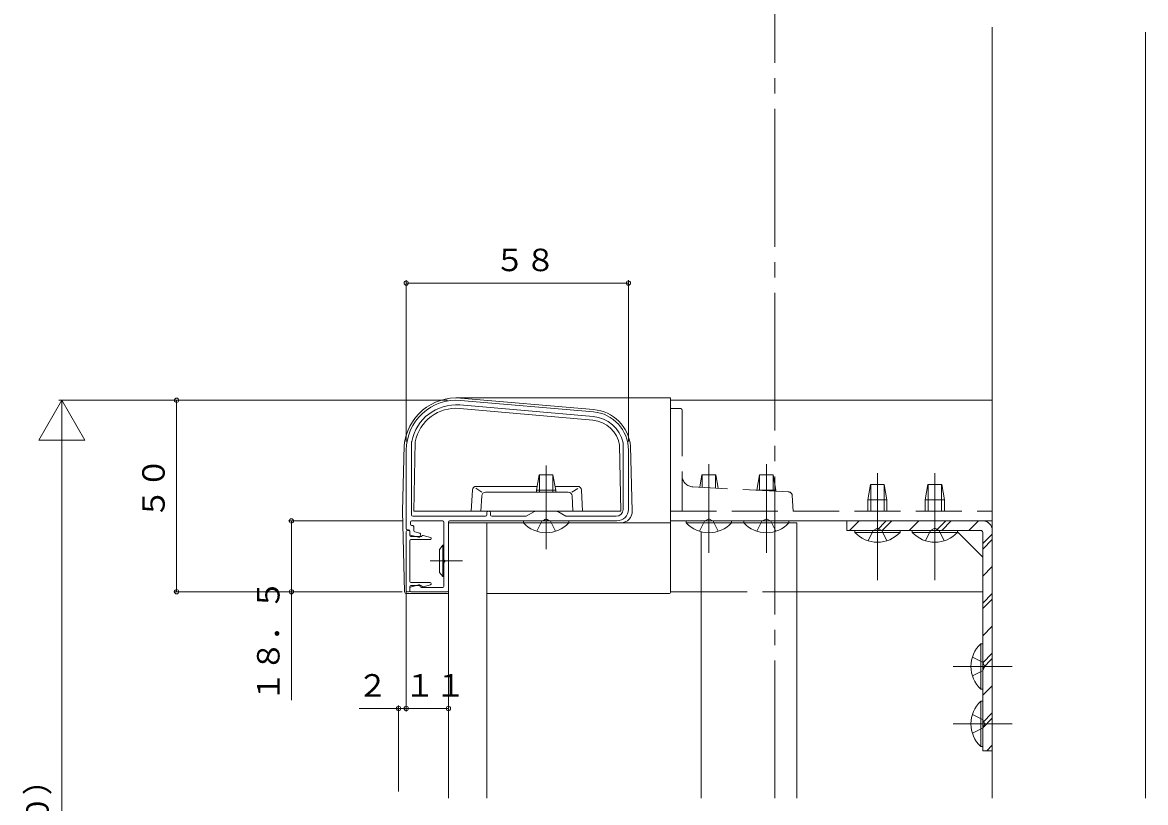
# Model space of a CAD drawing. Units: millimetres, scale not verified. Extents: x -1682 to -296, y -1188 to 1054.
# Drawn here: x -961.4 to -668.1, y 216.6 to 420.3 of the extents above; entities that cross this region are included whole.
import ezdxf
from ezdxf.enums import TextEntityAlignment as Align

# ---------------------------------------------------------------- set-up
doc = ezdxf.new("R2010")
doc.units = ezdxf.units.MM
doc.header["$LTSCALE"] = 4
doc.linetypes.add('CHAIN2', pattern=[12, 9, -1, 1, -1])
doc.linetypes.add('DASHED3', pattern=[4, 3, -1])
for name, color, linetype, lineweight in [('0-3_YKK_11', 7, 'Continuous', 9), ('0-4_YKK_12', 2, 'Continuous', 9), ('0-6_YKK_13', 4, 'Continuous', 9), ('0-7_YKK_D', 6, 'Continuous', 9)]:
    doc.layers.add(name, color=color, linetype=linetype, lineweight=lineweight)
doc.styles.add('ＭＳ ゴシック', font='')
doc.styles.get('ＭＳ ゴシック').set_extended_font_data('MS Gothic')

msp = doc.modelspace()

# ---------------------------------------------------------------- linework, layer by layer
at = {"layer": '0-3_YKK_11'}
for p, q in [((-812.387, 317.392), (-847.13, 320.381)), ((-847.027, 321.577), (-812.284, 318.588)), ((-861.142, 308.625), (-861.142, 288.124)), ((-859.742, 291.624), (-859.742, 310.76)), ((-804.542, 293.124), (-804.542, 310.457)), ((-803.142, 293.124), (-803.142, 308.625)), ((-840.442, 291.324), (-859.442, 291.324)), ((-840.142, 291.624), (-840.142, 292.124)), ((-839.141, 292.124), (-839.141, 291.624)), ((-829.974, 291.324), (-838.842, 291.324)), ((-827.711, 292.584), (-829.824, 291.365)), ((-827.561, 292.625), (-821.722, 292.625)), ((-821.572, 292.584), (-819.46, 291.365)), ((-806.342, 291.324), (-819.309, 291.324)), ((-860.842, 287.824), (-860.542, 287.824)), ((-860.542, 287.625), (-860.842, 287.625)), ((-860.242, 287.524), (-860.242, 286.687)), ((-860.042, 289.824), (-860.042, 289.224)), ((-851.642, 290.125), (-859.742, 290.125)), ((-859.742, 288.924), (-859.642, 288.924)), ((-859.142, 288.424), (-859.142, 287.531)), ((-851.342, 289.824), (-851.342, 280.083)), ((-850.142, 289.824), (-850.142, 271.924)), ((-825.312, 290.125), (-849.842, 290.125)), ((-806.142, 290.125), (-823.971, 290.125)), ((-861.142, 287.325), (-861.142, 271.925)), ((-860.242, 287.325), (-860.242, 286.325)), ((-860.242, 284.925), (-860.242, 274.325)), ((-857.919, 285.835), (-860.019, 286.397)), ((-857.361, 286.025), (-859.942, 286.025)), ((-859.942, 285.225), (-854.936, 285.225)), ((-857.635, 286.897), (-858.919, 287.241)), ((-857.552, 286.047), (-857.422, 286.53)), ((-854.86, 285.805), (-856.764, 286.315)), ((-851.342, 279.166), (-851.342, 273.024)), ((-860.242, 272.925), (-860.242, 271.925)), ((-857.919, 273.414), (-860.019, 272.851)), ((-854.936, 274.025), (-859.942, 274.025)), ((-857.361, 273.225), (-859.942, 273.225)), ((-857.552, 273.202), (-857.483, 272.947)), ((-857.194, 272.725), (-851.642, 272.725)), ((-854.86, 273.446), (-856.764, 272.935)), ((-860.542, 271.625), (-860.842, 271.625)), ((-860.242, 272.562), (-860.242, 271.924)), ((-859.942, 271.624), (-850.442, 271.624))]:
    msp.add_line(p, q, dxfattribs=at)
for centre, radius, start, end in [((-848.142, 308.625), 13, 85.08289, 180), ((-848.142, 308.625), 11.8, 85.08289, 169.29872), ((-813.142, 308.625), 8.8, 12.45369, 85.08289), ((-813.142, 308.625), 10, 0, 85.08289), ((-859.442, 310.76), 0.3, 169.29872, 180), ((-804.842, 310.457), 0.3, 0, 12.45369), ((-859.442, 291.624), 0.3, 180, 270), ((-840.442, 291.624), 0.3, 270, 0), ((-839.642, 292.124), 0.5, 0, 180), ((-838.842, 291.624), 0.3, 180, 270), ((-829.974, 291.624), 0.3, 270, 300), ((-827.561, 292.324), 0.3, 90, 119.99998), ((-824.642, 290.125), 0.5, 16.60155, 163.39844), ((-821.722, 292.324), 0.3, 60, 90), ((-819.309, 291.624), 0.3, 239.99998, 270), ((-806.342, 293.124), 1.8, 270, 0), ((-806.142, 293.124), 3, 270, 0), ((-860.842, 288.124), 0.3, 180, 270), ((-860.842, 287.325), 0.3, 90, 180), ((-860.542, 287.524), 0.3, 0, 90), ((-860.542, 287.325), 0.3, 0, 90), ((-859.742, 289.824), 0.3, 90, 180), ((-859.742, 289.224), 0.3, 180, 270), ((-859.642, 288.424), 0.5, 0, 90), ((-858.842, 287.531), 0.3, 180, 255), ((-851.642, 289.824), 0.3, 0, 90), ((-849.842, 289.824), 0.3, 90, 180), ((-825.312, 290.324), 0.2, 270, 343.39844), ((-823.971, 290.324), 0.2, 196.60155, 270), ((-859.942, 286.687), 0.3, 180, 255), ((-859.942, 286.325), 0.3, 180, 270), ((-859.942, 284.925), 0.3, 90, 180), ((-857.842, 286.124), 0.3, 255, 345), ((-857.712, 286.607), 0.3, 345, 75), ((-857.361, 286.325), 0.3, 270, 330), ((-856.842, 286.025), 0.3, 75.00032, 150), ((-854.936, 285.52), 0.295, 270, 74.99791), ((-851.142, 280.083), 0.2, 180, 246.42181), ((-851.142, 279.166), 0.2, 113.57817, 180), ((-851.342, 279.624), 0.3, 293.57817, 66.42181), ((-859.942, 274.325), 0.3, 180, 270), ((-859.942, 272.925), 0.3, 90, 180), ((-859.942, 272.562), 0.3, 105, 180), ((-857.842, 273.124), 0.3, 15, 105), ((-857.194, 273.024), 0.3, 195, 270), ((-857.361, 272.925), 0.3, 30, 90), ((-856.842, 273.225), 0.3, 210, 284.99966), ((-854.936, 273.73), 0.295, 285.00208, 90), ((-851.642, 273.024), 0.3, 270, 0), ((-860.842, 271.925), 0.3, 180, 270), ((-860.542, 271.925), 0.3, 270, 0), ((-859.942, 271.924), 0.3, 180, 270), ((-850.442, 271.924), 0.3, 270, 0)]:
    msp.add_arc(centre, radius, start, end, dxfattribs=at)
at = {"layer": '0-4_YKK_12', "linetype": 'CHAIN2'}
msp.add_line((-764.938, 217.706), (-764.938, 667.742), dxfattribs=at)
at = {"layer": '0-4_YKK_12'}
for p, q in [((-708.142, 419.062), (-708.142, 217.706)), ((-668.142, 417.756), (-668.142, 217.706)), ((-792.142, 271.625), (-792.142, 321.624)), ((-792.142, 321.624), (-708.142, 321.624)), ((-840.142, 289.624), (-850.142, 289.624)), ((-850.142, 289.624), (-850.142, 217.706)), ((-840.142, 289.624), (-840.142, 217.706)), ((-792.142, 290.125), (-708.142, 290.125)), ((-773.042, 289.624), (-776.242, 289.624)), ((-759.142, 289.624), (-761.242, 289.624)), ((-759.142, 217.706), (-759.142, 289.624)), ((-784.141, 287.278), (-784.141, 217.706)), ((-792.142, 271.625), (-784.141, 271.625)), ((-759.142, 271.625), (-710.641, 271.625))]:
    msp.add_line(p, q, dxfattribs=at)
at = {"layer": '0-4_YKK_12', "linetype": 'DASHED3'}
for p, q in [((-792.142, 292.625), (-708.142, 292.625)), ((-776.242, 289.624), (-784.141, 289.624)), ((-761.242, 289.624), (-773.042, 289.624)), ((-784.141, 271.625), (-759.142, 271.625))]:
    msp.add_line(p, q, dxfattribs=at)
at = {"layer": '0-6_YKK_13'}
for p, q in [((-848.142, 322.224), (-792.142, 322.224)), ((-846.976, 322.174), (-812.233, 319.185)), ((-792.142, 271.625), (-792.142, 322.224)), ((-847.176, 319.482), (-812.451, 316.394)), ((-862.142, 292.625), (-861.692, 309.781)), ((-859.142, 292.625), (-858.825, 310.789)), ((-805.142, 292.625), (-805.443, 309.913)), ((-802.142, 292.625), (-802.586, 309.593)), ((-822.842, 302.124), (-826.442, 302.124)), ((-826.392, 297.625), (-826.392, 302.124)), ((-822.892, 297.625), (-822.892, 302.124)), ((-822.842, 302.124), (-822.141, 298.124)), ((-842.889, 299.131), (-826.966, 299.131)), ((-822.318, 299.131), (-816.394, 299.131)), ((-844.179, 292.625), (-843.887, 298.183)), ((-843.009, 298.623), (-841.38, 297.625)), ((-841.642, 292.625), (-841.429, 296.677)), ((-840.431, 297.625), (-818.853, 297.625)), ((-816.344, 298.58), (-817.904, 297.625)), ((-817.642, 292.625), (-817.854, 296.677)), ((-815.104, 292.625), (-815.396, 298.183)), ((-862.142, 292.625), (-861.591, 271.612)), ((-859.142, 292.625), (-805.142, 292.625)), ((-840.142, 289.624), (-792.142, 289.624)), ((-830.542, 290.125), (-830.542, 289.613)), ((-830.542, 290.125), (-822.141, 290.125)), ((-818.741, 289.613), (-830.542, 289.613)), ((-818.741, 290.125), (-827.142, 290.125)), ((-818.741, 290.125), (-818.741, 289.613)), ((-788.042, 290.125), (-788.042, 289.613)), ((-776.242, 290.125), (-788.042, 290.125)), ((-776.242, 289.613), (-788.042, 289.613)), ((-776.242, 290.125), (-776.242, 289.613)), ((-773.042, 290.125), (-773.042, 289.613)), ((-761.242, 289.613), (-773.042, 289.613)), ((-761.242, 290.125), (-761.242, 289.613)), ((-746.142, 290.125), (-746.142, 287.624)), ((-710.641, 290.125), (-746.142, 290.125)), ((-711.141, 287.624), (-746.142, 287.624)), ((-745.394, 287.624), (-742.894, 290.125)), ((-744.042, 287.624), (-744.042, 287.113)), ((-744.042, 287.624), (-735.641, 287.624)), ((-732.241, 287.624), (-740.642, 287.624)), ((-738.323, 287.624), (-735.823, 290.125)), ((-736.908, 287.624), (-734.409, 290.125)), ((-732.241, 287.624), (-732.241, 287.113)), ((-729.838, 287.624), (-727.337, 290.125)), ((-729.041, 287.624), (-720.642, 287.624)), ((-729.041, 287.624), (-729.041, 287.113)), ((-717.241, 287.624), (-725.641, 287.624)), ((-722.766, 287.624), (-720.266, 290.125)), ((-721.352, 287.624), (-718.852, 290.125)), ((-717.241, 287.624), (-717.241, 287.113)), ((-714.281, 287.624), (-711.781, 290.125)), ((-708.142, 230.125), (-708.142, 287.624)), ((-732.241, 287.113), (-744.042, 287.113)), ((-717.241, 287.113), (-729.041, 287.113)), ((-717.241, 287.224), (-710.641, 280.624)), ((-710.641, 287.124), (-710.641, 230.125)), ((-710.641, 284.193), (-708.142, 286.693)), ((-710.641, 282.779), (-708.142, 285.279)), ((-852.442, 282.664), (-851.642, 283.764)), ((-852.442, 282.664), (-852.442, 276.664)), ((-851.342, 283.764), (-851.642, 283.764)), ((-851.642, 283.764), (-851.642, 275.564)), ((-851.342, 275.564), (-851.342, 283.764)), ((-852.442, 276.664), (-851.642, 275.564)), ((-710.641, 275.708), (-708.142, 278.208)), ((-851.342, 275.564), (-851.642, 275.564)), ((-861.091, 271.125), (-850.142, 271.125)), ((-840.142, 271.125), (-792.642, 271.125)), ((-710.641, 268.637), (-708.142, 271.137)), ((-710.641, 267.222), (-708.142, 269.722)), ((-710.641, 260.151), (-708.142, 262.651)), ((-711.153, 258.025), (-711.153, 246.225)), ((-710.641, 258.025), (-711.153, 258.025)), ((-710.641, 258.025), (-710.641, 249.625)), ((-710.641, 253.08), (-708.142, 255.58)), ((-710.641, 246.225), (-710.641, 254.625)), ((-710.641, 251.666), (-708.142, 254.166)), ((-710.641, 244.595), (-708.142, 247.095)), ((-710.641, 246.225), (-711.153, 246.225)), ((-711.153, 243.025), (-711.153, 231.225)), ((-710.641, 243.025), (-711.153, 243.025)), ((-710.641, 243.025), (-710.641, 234.625)), ((-710.641, 237.524), (-708.142, 240.024)), ((-710.641, 231.225), (-710.641, 239.625)), ((-710.641, 236.11), (-708.142, 238.61)), ((-710.641, 231.225), (-711.153, 231.225)), ((-710.641, 230.125), (-708.142, 230.125)), ((-709.556, 230.125), (-708.142, 231.539))]:
    msp.add_line(p, q, dxfattribs=at)
at = {"layer": '0-6_YKK_13', "linetype": 'DASHED3'}
for p, q in [((-792.142, 319.508), (-789.642, 319.508)), ((-789.142, 319.008), (-789.142, 292.625)), ((-783.942, 302.124), (-784.508, 298.888)), ((-780.342, 302.124), (-783.942, 302.124)), ((-783.892, 298.855), (-783.892, 302.124)), ((-780.392, 298.672), (-780.392, 302.124)), ((-780.342, 302.124), (-779.731, 298.637)), ((-768.942, 302.124), (-769.641, 298.124)), ((-765.342, 302.124), (-768.942, 302.124)), ((-768.892, 298.069), (-768.892, 302.124)), ((-765.392, 297.886), (-765.392, 302.124)), ((-765.342, 302.124), (-764.642, 298.124)), ((-739.942, 299.624), (-740.642, 295.625)), ((-736.342, 299.624), (-739.942, 299.624)), ((-739.892, 292.625), (-739.892, 299.624)), ((-736.391, 292.625), (-736.391, 299.624)), ((-736.342, 299.624), (-735.641, 295.625)), ((-724.941, 299.624), (-725.641, 295.625)), ((-721.342, 299.624), (-724.941, 299.624)), ((-724.892, 292.625), (-724.892, 299.624)), ((-721.392, 292.625), (-721.392, 299.624)), ((-721.342, 299.624), (-720.642, 295.625)), ((-827.142, 298.124), (-827.142, 297.625)), ((-822.141, 297.625), (-822.141, 298.124)), ((-761.303, 297.672), (-786.299, 298.982)), ((-769.641, 298.124), (-764.642, 298.124)), ((-769.641, 298.124), (-769.641, 298.109)), ((-764.642, 297.847), (-764.642, 298.124)), ((-760.142, 292.625), (-760.357, 296.725)), ((-740.642, 295.625), (-740.642, 292.625)), ((-740.642, 295.625), (-735.641, 295.625)), ((-735.641, 292.625), (-735.641, 295.625)), ((-725.641, 295.625), (-720.642, 295.625)), ((-725.641, 295.625), (-725.641, 292.625)), ((-720.642, 292.625), (-720.642, 295.625)), ((-825.792, 290.073), (-824.642, 290.685)), ((-823.492, 290.073), (-824.642, 290.685)), ((-792.142, 292.625), (-760.142, 292.625)), ((-765.991, 290.073), (-767.142, 290.685)), ((-827.092, 287.408), (-825.792, 290.073)), ((-822.192, 287.408), (-823.492, 290.073)), ((-773.042, 290.125), (-764.642, 290.125)), ((-761.242, 290.125), (-769.641, 290.125)), ((-764.692, 287.408), (-765.991, 290.073)), ((-740.591, 284.908), (-739.291, 287.573)), ((-739.291, 287.573), (-738.141, 288.185)), ((-736.991, 287.573), (-738.141, 288.185)), ((-735.691, 284.908), (-736.991, 287.573)), ((-725.591, 284.908), (-724.291, 287.573)), ((-724.291, 287.573), (-723.141, 288.185)), ((-721.991, 287.573), (-723.141, 288.185)), ((-720.691, 284.908), (-721.991, 287.573)), ((-713.358, 254.575), (-710.693, 253.275)), ((-710.693, 253.275), (-710.081, 252.125)), ((-713.358, 249.675), (-710.693, 250.975)), ((-710.693, 250.975), (-710.081, 252.125)), ((-713.358, 239.575), (-710.693, 238.275)), ((-710.693, 238.275), (-710.081, 237.125)), ((-713.358, 234.675), (-710.693, 235.975)), ((-710.693, 235.975), (-710.081, 237.125))]:
    msp.add_line(p, q, dxfattribs=at)
at = {"layer": '0-6_YKK_13', "linetype": 'CHAIN2'}
for p, q in [((-824.642, 282.768), (-824.642, 304.626)), ((-782.141, 281.808), (-782.141, 304.897)), ((-767.142, 281.808), (-767.142, 304.897)), ((-738.141, 274.624), (-738.141, 302.624)), ((-723.141, 274.624), (-723.141, 302.624)), ((-854.911, 279.664), (-846.494, 279.664)), ((-718.383, 252.125), (-702.966, 252.125)), ((-718.383, 237.125), (-702.966, 237.125))]:
    msp.add_line(p, q, dxfattribs=at)
at = {"layer": '0-6_YKK_13'}
msp.add_lwpolyline([(-826.442, 302.124), (-827.142, 298.124), (-822.141, 298.124)], dxfattribs=at)
at = {"layer": '0-6_YKK_13', "linetype": 'DASHED3'}
for points in [[(-784.592, 287.408), (-783.292, 290.073), (-782.141, 290.685)], [(-779.691, 287.408), (-780.991, 290.073), (-782.141, 290.685)], [(-769.592, 287.408), (-768.292, 290.073), (-767.142, 290.685)]]:
    msp.add_lwpolyline(points, dxfattribs=at)
at = {"layer": '0-6_YKK_13'}
for centre, radius, start, end in [((-848.142, 308.625), 13.6, 85.08289, 175.12207), ((-848.142, 308.625), 10.9, 84.91856, 168.54646), ((-813.142, 308.625), 10.6, 5.24214, 85.08289), ((-813.142, 308.625), 7.8, 9.23656, 84.91856), ((-842.889, 298.131), 1, 90, 177), ((-816.394, 298.131), 1, 3, 90), ((-840.431, 296.624), 1, 90, 177), ((-818.853, 296.624), 1, 3, 90), ((-805.142, 292.625), 3, 270, 3), ((-824.642, 295.042), 8.017, 222.6167, 317.38329), ((-782.141, 295.042), 8.017, 222.6167, 317.38329), ((-767.142, 295.042), 8.017, 222.6167, 317.38329), ((-711.141, 287.124), 0.5, 0, 90), ((-710.641, 287.624), 2.5, 0, 90), ((-738.141, 292.542), 8.017, 222.6167, 317.38329), ((-723.141, 292.542), 8.017, 222.6167, 317.38329), ((-861.091, 271.625), 0.5, 181.49998, 270), ((-792.642, 271.625), 0.5, 270, 0), ((-705.724, 252.125), 8.017, 132.6167, 227.38329), ((-705.724, 237.125), 8.017, 132.6167, 227.38329)]:
    msp.add_arc(centre, radius, start, end, dxfattribs=at)
at = {"layer": '0-6_YKK_13', "linetype": 'DASHED3'}
for centre, radius, start, end in [((-789.642, 319.008), 0.5, 0, 90), ((-786.142, 301.977), 3, 180, 266.99998), ((-761.355, 296.673), 1, 3, 87)]:
    msp.add_arc(centre, radius, start, end, dxfattribs=at)
at = {"layer": '0-7_YKK_D'}
for p, q in [((-861.142, 310.873), (-861.142, 352.959)), ((-803.142, 352.209), (-861.142, 352.209)), ((-803.142, 310.873), (-803.142, 352.959)), ((-951.097, 321.624), (-957.094, 311.237)), ((-880.391, 321.624), (-951.846, 321.624)), ((-951.097, 321.624), (-945.1, 311.237)), ((-951.097, 321.624), (-951.097, 21.625)), ((-850.39, 321.624), (-921.861, 321.624)), ((-921.112, 321.624), (-921.112, 271.624)), ((-945.1, 311.237), (-957.094, 311.237)), ((-861.99, 290.125), (-891.876, 290.125)), ((-891.127, 243.289), (-891.127, 290.125)), ((-861.142, 285.076), (-861.142, 240.391)), ((-862.19, 271.624), (-921.861, 271.624)), ((-862.19, 271.624), (-891.876, 271.624)), ((-861.142, 262.393), (-861.142, 240.391)), ((-850.142, 262.393), (-850.142, 240.391)), ((-873.486, 241.14), (-861.142, 241.14)), ((-863.142, 219.497), (-863.142, 241.89)), ((-861.142, 241.14), (-850.142, 241.14))]:
    msp.add_line(p, q, dxfattribs=at)
for centre, start, end in [((-861.142, 352.209), 0, 180), ((-861.142, 352.209), 180, 0), ((-803.142, 352.209), 0, 180), ((-803.142, 352.209), 180, 0), ((-921.112, 321.624), 0, 180), ((-921.112, 321.624), 180, 0), ((-891.127, 290.125), 0, 180), ((-891.127, 290.125), 180, 0), ((-921.112, 271.624), 0, 180), ((-921.112, 271.624), 180, 0), ((-891.127, 271.624), 0, 180), ((-891.127, 271.624), 180, 0), ((-863.142, 241.14), 0, 180), ((-863.142, 241.14), 180, 0), ((-861.142, 241.14), 0, 180), ((-861.142, 241.14), 0, 180), ((-861.142, 241.14), 180, 0), ((-861.142, 241.14), 180, 0), ((-850.142, 241.14), 0, 180), ((-850.142, 241.14), 180, 0)]:
    msp.add_arc(centre, 0.562, start, end, dxfattribs=at)

# ---------------------------------------------------------------- texts
at = {"layer": '0-7_YKK_D', "color": 4, "style": 'ＭＳ ゴシック'}
for s, p in [('５８', (-838.111, 353.559)), ('２', (-873.954, 242.49)), ('１１', (-861.611, 242.49))]:
    msp.add_text(s, height=5.865, dxfattribs=at).set_placement(p, align=Align.BOTTOM_LEFT)
for s, p in [('５０', (-922.461, 290.655)), ('１８．５', (-892.476, 242.821)), ('（３００、５００）', (-952.746, 154.482))]:
    msp.add_text(s, height=5.865, rotation=90, dxfattribs=at).set_placement(p, align=Align.BOTTOM_LEFT)

doc.saveas('drawing.dxf')
